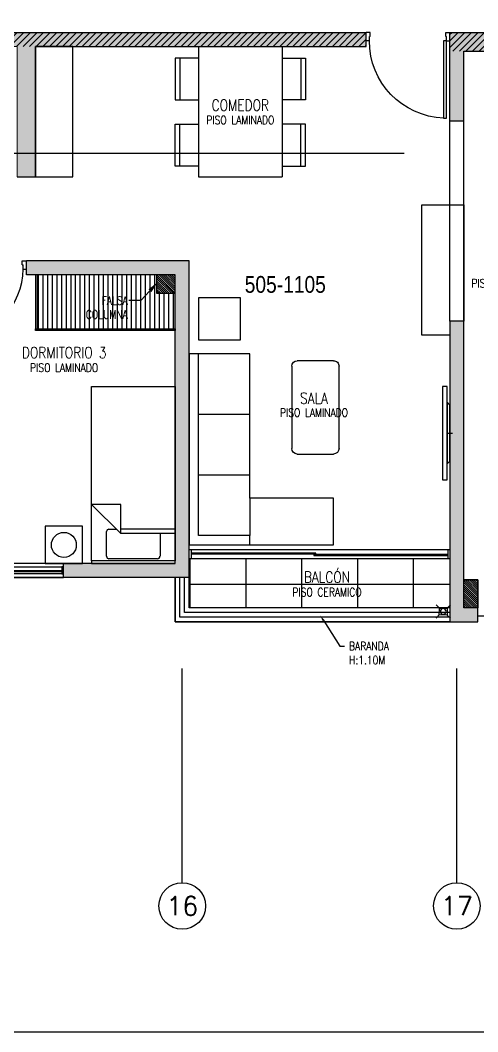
# Model space of a CAD drawing. Header units: millimetres. Extents: x 98 to 155, y -181 to 127.
# Drawn here: x 134.92 to 139.84, y 9.75 to 20.6 of the extents above; entities that cross this region are included whole.
import ezdxf
from ezdxf import colors
from ezdxf.entities.mleader import LeaderData, LeaderLine
from ezdxf.enums import TextEntityAlignment as Align
from ezdxf.math import Vec2, Vec3

# ---------------------------------------------------------------- set-up
doc = ezdxf.new("R2010")
doc.units = ezdxf.units.MM
doc.header["$LTSCALE"] = 15
for name, pattern in [('CENTER', [2, 1.25, -0.25, 0.25, -0.25]), ('HIDDEN2', [0.1875, 0.125, -0.0625]), ('PHANTOM', [63.5, 31.75, -6.35, 6.35, -6.35, 6.35, -6.35]), ('PHANTOM2', [1.25, 0.625, -0.125, 0.125, -0.125, 0.125, -0.125]), ('X-REF_DP_Arquitectura$0$HIDDEN', [0.375, 0.25, -0.125])]:
    doc.linetypes.add(name, pattern=pattern)
doc.layers.get('0').update_dxf_attribs({"color": 250})
for name, color, linetype in [('A-BARANDAS', 250, 'Continuous'), ('A-CORTE', 250, 'CENTER'), ('A-EJES', 250, 'PHANTOM'), ('A-HATCH', 250, 'Continuous'), ('A-MOBILIARIO', 250, 'Continuous'), ('A-MURO BAJO', 250, 'Continuous'), ('A-NUMERACIONDEP', 251, 'Continuous'), ('A-PROYECCIONES INT.', 250, 'HIDDEN2'), ('A-TEXTO-ACABADO PISO', 250, 'Continuous'), ('A_30_DispositivosSanit', 250, 'Continuous'), ('A_50_TextoAmbiente', 252, 'Continuous'), ('A_50_TextoIndicaciones', 250, 'Continuous'), ('A_50_Vigas', 250, 'X-REF_DP_Arquitectura$0$HIDDEN'), ('A_60_HatchEstructuras', 250, 'Continuous'), ('DLP_MOBILIARIO FIJO', 250, 'Continuous'), ('L13 Texto Grande', 150, 'Continuous'), ('MURO CF 60', 250, 'Continuous')]:
    doc.layers.add(name, color=color, linetype=linetype)
doc.layers.add('A-MUROS', color=252, linetype='Continuous', lineweight=30)
doc.layers.add('A_20_Estructuras', color=250, linetype='Continuous', lineweight=18)
doc.styles.add('R80', font='ARIALN.TTF', dxfattribs={"height": 2.03})
doc.styles.add('ROMANS', font='romans.shx', dxfattribs={"width": 0.8})
doc.styles.add('TXT_COTAS', font='romans.shx', dxfattribs={"width": 0.8})
pattern_1 = [(45, (128.67014, 20.47273), (-0.03535534, 0.03535534), [])]

# ---------------------------------------------------------------- blocks, each defined once
blk = doc.blocks.new('EF-TP')
at = {"layer": 'A_60_HatchEstructuras'}
h = blk.add_hatch(color=256, dxfattribs=at)
h.dxf.hatch_style = 1
h.paths.add_polyline_path([(25.88, -7.675), (28.4, -7.675), (28.4, -9.075), (28.55, -9.075), (28.55, -7.675), (31.9, -7.675), (31.9, -9.075), (32.1, -9.075), (32.1, -7.675), (35.65, -7.675), (35.65, -7.525), (25.68, -7.525), (25.68, -9.075), (27.65, -9.075), (27.65, -8.925), (25.88, -8.925)])
h.paths.add_polyline_path([(28.1, -4.775), (25.905, -4.775), (25.905, -4.925), (26.25, -4.925), (26.25, -6.325), (35.65, -6.325), (35.65, -6.175), (32.1, -6.175), (32.1, -4.775), (31.9, -4.775), (31.9, -6.175), (29, -6.175), (29, -4.775), (28.85, -4.775), (28.85, -6.175), (26.45, -6.175), (26.45, -4.925), (28.1, -4.925)])
h = blk.add_hatch(color=256, dxfattribs=at)
h.dxf.hatch_style = 1
h.paths.add_polyline_path([(40, -7.9), (39.85, -7.9), (39.85, -8.4), (38.35, -8.4), (38.35, -7.525), (36.55, -7.525), (36.55, -8.475), (36.7, -8.475), (36.7, -7.725), (38.2, -7.725), (38.2, -13.79), (38.35, -13.79), (38.35, -8.6), (40, -8.6)])
h.paths.add_polyline_path([(36.7, -10.625), (36.55, -10.625), (36.55, -13.85), (36.85, -13.85), (36.85, -13.7), (36.7, -13.7)])
h.paths.add_polyline_path([(40, -10.35), (39.85, -10.35), (39.85, -13.7), (39.7, -13.7), (39.7, -13.85), (40, -13.85)])
h = blk.add_hatch(color=256, dxfattribs=at)
h.dxf.hatch_style = 1
h.paths.add_polyline_path([(30.25, -9.975), (28.5, -9.975), (28.5, -13.375), (29.85, -13.375), (29.85, -13.225), (28.65, -13.225), (28.65, -10.125), (30.25, -10.125)])
h.paths.add_polyline_path([(31.2, -9.975), (31.05, -9.975), (31.05, -13.375), (31.2, -13.375)])
h.paths.add_polyline_path([(33.75, -9.975), (32, -9.975), (32, -10.125), (33.6, -10.125), (33.6, -13.225), (32.4, -13.225), (32.4, -13.375), (33.75, -13.375)])
at = {"layer": 'A_20_Estructuras'}
for points in [[(25.88, -7.675), (28.4, -7.675), (28.4, -9.075), (28.55, -9.075), (28.55, -7.675), (31.9, -7.675), (31.9, -9.075), (32.1, -9.075), (32.1, -7.675), (35.65, -7.675), (35.65, -7.525), (25.68, -7.525), (25.68, -9.075), (27.65, -9.075), (27.65, -8.925), (25.88, -8.925)], [(40, -7.9), (39.85, -7.9), (39.85, -8.4), (38.35, -8.4), (38.35, -7.525), (36.55, -7.525), (36.55, -8.475), (36.7, -8.475), (36.7, -7.725), (38.2, -7.725), (38.2, -13.79), (38.35, -13.79), (38.35, -8.6), (40, -8.6)], [(33.75, -9.975), (32, -9.975), (32, -10.125), (33.6, -10.125), (33.6, -13.225), (32.4, -13.225), (32.4, -13.375), (33.75, -13.375)], [(36.7, -10.625), (36.55, -10.625), (36.55, -13.85), (36.85, -13.85), (36.85, -13.7), (36.7, -13.7)]]:
    blk.add_lwpolyline(points, close=True, dxfattribs=at)
at = {"layer": 'A_50_Vigas'}
for p, q in [((31.2, -13.375), (32.4, -13.375)), ((38.2, -13.79), (36.85, -13.79))]:
    blk.add_line(p, q, dxfattribs=at)
for points in [[(36.55, -10.625), (36.55, -8.475)], [(36.7, -10.625), (36.7, -8.475)], [(33.6, -13.375), (33.6, -13.85), (36.55, -13.85)]]:
    blk.add_lwpolyline(points, dxfattribs=at)
blk = doc.blocks.new('_Dot')
at = {"color": 0, "linetype": 'ByBlock', "lineweight": -2}
blk.add_line((-0.5, 0), (-1, 0), dxfattribs=at)
at = {"color": 0, "linetype": 'ByBlock', "const_width": 0.5}
blk.add_lwpolyline([(-0.25, 0, 1), (0.25, 0, 1)], format="xyb", close=True, dxfattribs=at)
blk = doc.blocks.new('Ejes_Torre C')
at = {"layer": 'A-EJES', "linetype": 'PHANTOM2'}
for points in [[(35.025, -2.8), (35.025, -0.5)], [(37.975, -2.8), (37.975, -0.5)]]:
    blk.add_lwpolyline(points, dxfattribs=at)
at = {"layer": 'A-EJES', "linetype": 'Continuous'}
for centre in [(35.025, -3.05), (37.975, -3.05)]:
    blk.add_circle(centre, 0.25, dxfattribs=at)
at = {"layer": 'A-EJES', "linetype": 'Continuous', "style": 'ROMANS'}
for s, p in [('16', (35.025, -3.05)), ('17', (37.975, -3.05))]:
    blk.add_text(s, height=0.2, dxfattribs=at).set_placement(p, align=Align.MIDDLE_CENTER)
blk = doc.blocks.new('Cortes-Elev.')
at = {"layer": 'A-CORTE', "linetype": 'CENTER', "ltscale": 0.5}
blk.add_lwpolyline([(-1.966, 27.228), (51.86, 27.228)], dxfattribs=at)
blk = doc.blocks.new('*U145')
for p, q in [((0.01, 0.855), (0.01, 0.9)), ((0.1, 0.865), (0.1, 0.9)), ((0.055, 0.855), (0.01, 0.855)), ((0.1, 0.865), (0.055, 0.865)), ((0.055, 0.855), (0.055, 0.865)), ((0.055, 0.045), (0.01, 0.045)), ((0.01, 0.045), (0.01, 0)), ((0.055, 0.045), (0.055, 0.035)), ((0.1, 0.035), (0.055, 0.035)), ((0.1, 0.035), (0.1, 0))]:
    blk.add_line(p, q)
blk.add_lwpolyline([(0.93, 0.07), (0.93, 0.035), (0.1, 0.035), (0.1, 0.07)], close=True)
at = {"linetype": 'HIDDEN2'}
blk.add_arc((0.1, 0.034), 0.831, 2.2301, 89.9672, dxfattribs=at)
blk = doc.blocks.new('SOFA SEC')
for p, q in [((0, 0.65), (0.1, 0.65)), ((0.1, 0.65), (0.1, 0.1)), ((0.5, 0.65), (0.1, 0.65)), ((0.75, 0.65), (0.75, 0.1)), ((1.4, 0.65), (1.4, 0.1)), ((0.1, 0.1), (2.05, 0.1))]:
    blk.add_line(p, q)
blk.add_lwpolyline([(0.5, 1.55), (0.5, 0.65), (2.05, 0.65), (2.05, 0), (0, 0), (0, 1.55)], close=True)
blk = doc.blocks.new('MESA CENTRO')
for p, q in [((-0.194, 0), (0.194, 0)), ((-0.254, -0.942), (-0.254, -0.06)), ((0.254, -0.06), (0.254, -0.942)), ((0.194, -1.002), (-0.194, -1.002))]:
    blk.add_line(p, q)
for centre, start, end in [((-0.194, -0.06), 90, 180), ((0.194, -0.06), 0, 90), ((-0.194, -0.942), 180, 270), ((0.194, -0.942), 270, 0)]:
    blk.add_arc(centre, 0.06, start, end)
blk = doc.blocks.new('A$C72FD42DB')
for p, q in [((0.325, 1.4, 0), (1.225, 1.4, 0)), ((0.325, 0), (0.325, 1.4, 0)), ((1.225, 0), (1.225, 1.4, 0)), ((0.325, 0), (1.225, 0))]:
    blk.add_line(p, q)
for points in [[(0.325, 1.285), (0.075, 1.285), (0.075, 0.835), (0.325, 0.835)], [(0.125, 1.285), (0.125, 0.835)], [(1.225, 1.285), (1.475, 1.285), (1.475, 0.835), (1.225, 0.835)], [(1.425, 1.285), (1.425, 0.835)], [(0.325, 0.125), (0.075, 0.125), (0.075, 0.575), (0.325, 0.575)], [(0.125, 0.125), (0.125, 0.575)], [(1.225, 0.125), (1.475, 0.125), (1.475, 0.575), (1.225, 0.575)], [(1.425, 0.125), (1.425, 0.575)]]:
    blk.add_lwpolyline(points)
blk = doc.blocks.new('A$C4BFA03A9')
for points in [[(0.06, -0.5), (0.11, -0.5), (0.11, 0.5), (0.06, 0.5)], [(0.03, -0.3), (0.06, -0.33), (0.06, 0.33), (0.03, 0.3)]]:
    blk.add_lwpolyline(points, close=True)
at = {"layer": 'A-PROYECCIONES INT.', "ltscale": 0.15}
blk.add_line((0.06, 0), (0, 0), dxfattribs=at)
blk = doc.blocks.new('1 PLAZA')
for p, q in [((-0.286, -0.322), (-0.286, -0.078)), ((-0.259, -0.051), (0.262, -0.051)), ((0.289, -0.078), (0.289, -0.342)), ((-0.45, -0.322), (0.136, -0.322)), ((0.45, -0.632), (0.136, -0.322)), ((0.136, -0.322), (0.136, -0.632)), ((0.136, -0.371), (-0.45, -0.371)), ((0.262, -0.368), (0.183, -0.368)), ((0.136, -0.632), (0.45, -0.632))]:
    blk.add_line(p, q)
at = {"extrusion": (4.49068e-08, -3.60286e-08, 1), "elevation": 0}
blk.add_lwpolyline([(-0.45, -0.029), (0.45, -0.029), (0.45, 0), (-0.45, 0)], close=True, dxfattribs=at)
blk.add_lwpolyline([(-0.45, -1.9), (-0.45, -0.029), (0.45, -0.029), (0.45, -1.9)], close=True)
for centre, start, end in [((-0.259, -0.078), 90, 180), ((0.262, -0.078), 0, 90), ((0.262, -0.342), 270, 0)]:
    blk.add_arc(centre, 0.0267, start, end)
blk = doc.blocks.new('VELADOR')
blk.add_lwpolyline([(0, 0.4), (0, 0), (0.4, 0), (0.4, 0.4)], close=True)
blk.add_circle((0.2, 0.2), 0.134)
blk = doc.blocks.new('*U144')
for p, q in [((0.01, 0.755), (0.01, 0.8)), ((0.1, 0.765), (0.055, 0.765)), ((0.055, 0.755), (0.055, 0.765)), ((0.1, 0.765), (0.1, 0.8)), ((0.055, 0.755), (0.01, 0.755)), ((0.055, 0.045), (0.01, 0.045)), ((0.01, 0.045), (0.01, 0)), ((0.055, 0.045), (0.055, 0.035)), ((0.1, 0.035), (0.055, 0.035)), ((0.1, 0.035), (0.1, 0))]:
    blk.add_line(p, q)
blk.add_lwpolyline([(0.83, 0.07), (0.83, 0.035), (0.1, 0.035), (0.1, 0.07)], close=True)
at = {"linetype": 'HIDDEN2'}
blk.add_arc((0.1, 0.034), 0.731, 2.2301, 89.9672, dxfattribs=at)
blk = doc.blocks.new('VP.120')
at = {"layer": 'A-MURO BAJO'}
for p, q in [((0, 0), (1.2, 0)), ((0, -0.15), (1.2, -0.15))]:
    blk.add_line(p, q, dxfattribs=at)
at = {"layer": 'DLP_MOBILIARIO FIJO', "color": 251}
for p, q in [((0.02, -0.038), (1.18, -0.038)), ((1.18, -0.113), (0.02, -0.113))]:
    blk.add_line(p, q, dxfattribs=at)
at = {"layer": 'DLP_MOBILIARIO FIJO', "color": 6}
for points in [[(0, -0.113), (0.02, -0.113), (0.02, -0.038), (0, -0.038)], [(1.2, -0.113), (1.18, -0.113), (1.18, -0.038), (1.2, -0.038)]]:
    blk.add_lwpolyline(points, close=True, dxfattribs=at)
at = {"layer": 'DLP_MOBILIARIO FIJO', "elevation": 0}
for points in [[(0.61, -0.063), (0.02, -0.063), (0.02, -0.073), (0.61, -0.073)], [(0.59, -0.088), (1.18, -0.088), (1.18, -0.078), (0.59, -0.078)]]:
    blk.add_lwpolyline(points, close=True, dxfattribs=at)
blk = doc.blocks.new('DPTO 75_1P')
at = {"layer": 'A-HATCH'}
h = blk.add_hatch(dxfattribs=at)
h.set_pattern_fill('ANSI31', color=256, scale=0.005)
h.set_pattern_definition([(45, (66.479692, -96.369531), (-0.0112253202, 0.0112253202), [])])
h.paths.add_polyline_path([(2.95, -2.8), (3.15, -2.8), (3.15, -2.6), (2.95, -2.6)])
h = blk.add_hatch(dxfattribs=at)
h.set_pattern_fill('ANSI31', color=256, scale=0.005, angle=180)
h.paths.add_polyline_path([(-0.15, -5.875), (-0.3, -5.875), (-0.3, -6.175), (-0.15, -6.175)])
at = {"layer": 'DLP_MOBILIARIO FIJO'}
h = blk.add_hatch(dxfattribs=at)
h.set_pattern_fill('_USER', color=256, scale=0.05, angle=270, pattern_type=0)
h.set_pattern_definition([(270, (4.43, -3.179993), (0.05, -9e-18), [])])
h.paths.add_polyline_path([(4.43, -3.18), (4.43, -2.6), (3.15, -2.6), (3.15, -2.8), (2.95, -2.8), (2.95, -3.18)])
at = {"layer": 'A-HATCH', "elevation": 0}
blk.add_lwpolyline([(-0.15, -5.875), (-0.3, -5.875), (-0.3, -6.175), (-0.15, -6.175)], close=True, dxfattribs=at)
at = {"layer": 'A-MOBILIARIO', "elevation": 0}
blk.add_lwpolyline([(2.25, -3.3), (2.25, -2.85), (2.7, -2.85), (2.7, -3.3)], close=True, dxfattribs=at)
at = {"layer": 'A-MURO BAJO'}
for p, q in [((2.78, -5.55, 0), (0.02, -5.55, 0)), ((0.02, -5.65, 0), (2.78, -5.65, 0))]:
    blk.add_line(p, q, dxfattribs=at)
at = {"layer": 'A-MURO BAJO', "elevation": 0}
blk.add_lwpolyline([(4.45, -1.55), (4.05, -1.55), (4.05, -0.15), (4.45, -0.15)], close=True, dxfattribs=at)
blk.add_lwpolyline([(0, -3.25), (0.3, -3.25), (0.3, -1.85), (-0.15, -1.85), (-0.15, -3.1), (0, -3.1), (0, -3.2)], dxfattribs=at)
at = {"layer": 'A-MUROS'}
for p, q in [((0, 0, 0), (-1.8, 0, 0)), ((0, -0.95, 0), (0, 0, 0)), ((10.87, 0, 0), (0.9, 0, 0)), ((0.9, -0.15, 0), (0.9, 0, 0)), ((-0.15, -0.2, 0), (-1.65, -0.2, 0)), ((-0.15, -0.95, 0), (-0.15, -0.2, 0)), ((4.45, -0.15, 0), (0.9, -0.15, 0)), ((4.45, -1.55, 0), (4.45, -0.15, 0)), ((0, -0.95, 0), (-0.15, -0.95, 0)), ((4.65, -1.55, 0), (4.45, -1.55, 0)), ((2.8, -5.85, 0), (2.8, -2.45, 0)), ((2.8, -2.45, 0), (4.55, -2.45, 0)), ((4.55, -2.6, 0), (4.55, -2.45, 0)), ((3.15, -2.6, 0), (4.55, -2.6, 0)), ((3.15, -2.6, 0), (3.15, -2.8, 0)), ((2.95, -5.7, 0), (2.95, -2.8, 0)), ((3.15, -2.8, 0), (2.95, -2.8, 0)), ((-0.15, -3.1, 0), (0, -3.1, 0)), ((-0.15, -5.875, 0), (-0.15, -3.1, 0)), ((0, -3.1, 0), (0, -6.325, 0)), ((2.95, -5.7, 0), (4.15, -5.7, 0)), ((4.15, -5.85, 0), (4.15, -5.7, 0)), ((2.8, -5.85, 0), (4.15, -5.85, 0)), ((-0.3, -5.875, 0), (-0.15, -5.875, 0)), ((-0.3, -6.325, 0), (-0.3, -5.875, 0)), ((0, -6.325, 0), (-0.3, -6.325, 0))]:
    blk.add_line(p, q, dxfattribs=at)
at = {"layer": 'A-PROYECCIONES INT.'}
blk.add_line((0, 0), (0, 0), dxfattribs=at)
at = {"layer": 'DLP_MOBILIARIO FIJO', "elevation": 0}
for points in [[(2.95, -2.6), (4.43, -2.6), (4.43, -3.18), (2.95, -3.18)], [(4.43, -2.6), (4.45, -2.6), (4.45, -3.18), (4.43, -3.18)], [(4.45, -3.2), (4.45, -3.18), (2.95, -3.18), (2.95, -3.2)], [(0.02, -5.55), (0, -5.55), (0, -5.65), (0.02, -5.65)], [(1.46, -5.612), (0.02, -5.612), (0.02, -5.602), (1.46, -5.602)], [(1.44, -5.587), (2.78, -5.587), (2.78, -5.597), (1.44, -5.597)], [(2.8, -5.55), (2.78, -5.55), (2.78, -5.65), (2.8, -5.65)]]:
    blk.add_lwpolyline(points, close=True, dxfattribs=at)
at = {"xscale": -1, "rotation": 180}
blk.add_blockref('VP.120', (4.15, -5.85, 0), dxfattribs=at)
at = {"layer": 'A-MOBILIARIO'}
for name, p, rotation in [('*U145', (0, 0.01, 0), 270), ('A$C72FD42DB', (3.025, -0.15, 0), 180), ('SOFA SEC', (2.8, -5.5, 0), 89.99956714789808), ('MESA CENTRO', (1.445, -3.523, 0), 359.9999774208889)]:
    blk.add_blockref(name, p, dxfattribs=dict(at, rotation=rotation))
for name, p, xscale, rotation in [('*U144', (5.35, -2.44, 0), -1.00000000000001, 90), ('A$C4BFA03A9', (-0.03, -4.3, 0), -1, 180)]:
    blk.add_blockref(name, p, dxfattribs=dict(at, xscale=xscale, rotation=rotation))
at = {"layer": 'A-MOBILIARIO', "extrusion": (4.49068e-08, 3.60286e-08, -1), "zscale": -1.000000000000024, "rotation": 180}
for name, p in [('1 PLAZA', (-3.4, -5.7, 0)), ('VELADOR', (-3.947, -5.3, 0))]:
    blk.add_blockref(name, p, dxfattribs=at)
blk = doc.blocks.new('balcon')
at = {"layer": 'A-HATCH'}
h = blk.add_hatch(dxfattribs=at)
h.set_pattern_fill('_USER', color=256, scale=0.6, double=1, pattern_type=0)
h.set_pattern_definition([(0, (25.75, 0.15), (0, 0.6), []), (90, (25.75, 0.15), (-0.6, 4e-17), [])])
h.paths.add_polyline_path([(22.95, 0.15), (22.95, 0.675), (25.75, 0.675), (25.75, 0.15)])
at = {"layer": 'A-BARANDAS', "elevation": 0}
for points in [[(25.75, 0.05), (22.85, 0.05), (22.85, 0.475)], [(25.75, 0.1), (22.9, 0.1), (22.9, 0.475)]]:
    blk.add_lwpolyline(points, dxfattribs=at)
at = {"layer": 'A-MURO BAJO'}
blk.add_line((22.8, 0), (22.8, 0.475), dxfattribs=at)
at = {"layer": 'A-MURO BAJO', "elevation": 0}
blk.add_lwpolyline([(25.75, 0.15), (22.95, 0.15), (22.95, 0.475)], dxfattribs=at)
at = {"layer": 'A-MURO BAJO'}
blk.add_lwpolyline([(25.75, 0), (22.8, 0)], dxfattribs=at)
blk = doc.blocks.new('0-sumidero')
for p, q in [((-0.042, 0.038), (-0.076, 0.072)), ((0.043, 0.038), (-0.042, 0.038)), ((-0.042, 0.038), (-0.042, -0.037)), ((0.043, 0.038), (0.078, 0.072)), ((0.043, -0.037), (0.043, 0.038)), ((-0.042, -0.037), (-0.076, -0.071)), ((-0.042, -0.037), (0.043, -0.037)), ((0.043, -0.037), (0.078, -0.071))]:
    blk.add_line(p, q)
blk.add_circle((0, 0), 0.0303)
blk = doc.blocks.new('sum')
at = {"layer": 'A_30_DispositivosSanit', "rotation": 45.00000007321594}
blk.add_blockref('0-sumidero', (0, 0), dxfattribs=at)

msp = doc.modelspace()

# ---------------------------------------------------------------- hatches: boundary and pattern name
at = {"layer": 'MURO CF 60'}
h = msp.add_hatch(dxfattribs=at)
h.set_pattern_fill('_USER', color=256, scale=0.05, angle=45, pattern_type=0)
h.set_pattern_definition(pattern_1)
h.paths.add_polyline_path([(138.6401, 20.473), (131.5401, 20.473), (131.5401, 20.323), (138.6401, 20.323)])
h = msp.add_hatch(dxfattribs=at)
h.set_pattern_fill('_USER', color=256, scale=0.05, angle=45, pattern_type=0)
h.set_pattern_definition(pattern_1)
h.paths.add_polyline_path([(139.5401, 20.473), (141.1901, 20.473), (141.1901, 20.273), (139.5401, 20.273)])

# ---------------------------------------------------------------- linework, layer by layer
at = {"layer": 'L13 Texto Grande'}
msp.add_lwpolyline([(101.6401, 9.748), (144.1696, 9.748)], dxfattribs=at)

# ---------------------------------------------------------------- block references
msp.add_blockref('EF-TP', (102.9901, 27.9977))
at = {"layer": 'A-CORTE'}
msp.add_blockref('Cortes-Elev.', (101.6401, -8.052), dxfattribs=at)
at = {"layer": 'A-EJES'}
msp.add_blockref('Ejes_Torre C', (101.6401, 14.148), dxfattribs=at)

# ---------------------------------------------------------------- texts
at = {"layer": 'A-TEXTO-ACABADO PISO', "char_height": 0.09, "attachment_point": 2, "rotation": 359.99998, "style": 'ROMANS'}
for s, width, insert in [('PISO LAMINADO', 1.20225, (137.2889, 19.5778)), ('PISO CERAMICO', 1.20225, (140.1439, 17.8258)), ('PISO LAMINADO', 1.20225, (135.3963, 16.9192)), ('PISO LAMINADO', 1.034523, (138.0802, 16.4377, 0))]:
    msp.add_mtext_dynamic_manual_height_columns(s, width=width, gutter_width=12.5, heights=[0], dxfattribs=dict(at, insert=insert))
at = {"layer": 'A-TEXTO-ACABADO PISO', "insert": (138.2204, 14.511), "char_height": 0.09, "attachment_point": 2, "style": 'ROMANS'}
msp.add_mtext_dynamic_manual_height_columns('PISO CERAMICO', width=1.20225, gutter_width=12.5, heights=[0], dxfattribs=at)
at = {"layer": 'A_50_TextoAmbiente', "style": 'ROMANS', "width": 0.8}
for s, p in [('COMEDOR', (137.289, 19.6314)), ('DORMITORIO 3', (135.3966, 16.9762)), ('SALA', (138.0802, 16.4866, 0)), ('BALCÓN', (138.2201, 14.5678, 0))]:
    msp.add_text(s, height=0.12, dxfattribs=at).set_placement(p, align=Align.CENTER)

# ---------------------------------------------------------------- leaders
at = {"layer": 'A-NUMERACIONDEP'}
ml = msp.add_multileader_mtext('Standard', dxfattribs=at)
ml.set_content('505-1105', color=256, style='R80')
ml.set_leader_properties(color=256)
ml.set_arrow_properties(name='DOT')
ml.build(insert=Vec2(0, 0))
ml.multileader.update_dxf_attribs({"leader_type": 0, "has_text_frame": 1, "text_left_attachment_type": 2, "text_right_attachment_type": 2, "dogleg_length": 0.36, "arrow_head_size": 0.06, "scale": 0.06})
ctx = ml.context
ctx.base_point, ctx.scale, ctx.char_height, ctx.arrow_head_size, ctx.landing_gap_size, ctx.plane_origin = Vec3(137.2845, 17.7667), 0.06, 0.18, 0.06, 0.06, Vec3(136.496, 17.7623)
ctx.left_attachment, ctx.right_attachment, ctx.text_align_type = 2, 2, 1
notes = []
notes.append((ctx, [(0, (1, 1, 0), (138.3508, 17.7667), (-1, 0), 0.0917, [(0, [(138.6373, 18.1156)], 0, [])])]))
ctx.mtext.insert, ctx.mtext.width, ctx.mtext.alignment, ctx.mtext.flow_direction = Vec3(137.7718, 17.8586), 0.461923, 2, 5
at = {"layer": 'A_50_TextoIndicaciones'}
ml = msp.add_multileader_mtext('Standard', dxfattribs=at)
ml.set_content('FALSA COLUMNA', color=256, style='ROMANS')
ml.set_leader_properties(color=7)
ml.build(insert=Vec2(0, 0))
ml.multileader.update_dxf_attribs({"dogleg_length": 1.3073, "arrow_head_size": 0.13, "scale": 0.1})
ctx = ml.context
ctx.base_point, ctx.scale, ctx.char_height, ctx.arrow_head_size, ctx.landing_gap_size, ctx.plane_origin = Vec3(135.5826, 17.5955), 0.1, 0.09, 0.13, 0.01, Vec3(136.304, 16.6122)
ctx.text_align_type = 2
notes.append((ctx, [(0, (1, 1, 0), (136.2202, 17.5955), (-1, 0), 0.1307, [(0, [(136.4062, 17.7965)], 0, [])])]))
ctx.mtext.insert, ctx.mtext.width, ctx.mtext.defined_height, ctx.mtext.alignment, ctx.mtext.flow_direction = Vec3(136.0795, 17.6405), 0.532149, 0.5349, 3, 5
ml = msp.add_multileader_mtext('Standard', dxfattribs=at)
ml.set_content('\\pxsm1;BARANDA \\P\\pt16;H:1.10M', color=256, style='TXT_COTAS')
ml.set_leader_properties(color=256)
ml.build(insert=Vec2(0, 0))
ml.multileader.update_dxf_attribs({"dogleg_length": 0.05, "arrow_head_size": 0.07})
ctx = ml.context
ctx.base_point, ctx.char_height, ctx.arrow_head_size, ctx.landing_gap_size, ctx.plane_origin = Vec3(138.4068, 13.8865), 0.09, 0.07, 0.05, Vec3(137.9971, 14.3035)
notes.append((ctx, [(0, (1, 1, 0), (138.3568, 13.8865), (1, 0), 0.05, [(0, [(138.147, 14.2169)], 0, [])])]))
ctx.mtext.insert, ctx.mtext.width, ctx.mtext.defined_height, ctx.mtext.flow_direction = Vec3(138.4568, 13.9315), 1.102183, 0.8046, 5
for ctx, leaders in notes:
    for number, flags, end, landing, length, lines in leaders:
        leader = LeaderData()
        leader.index, (leader.has_last_leader_line, leader.has_dogleg_vector, leader.attachment_direction) = number, flags
        leader.last_leader_point, leader.dogleg_vector, leader.dogleg_length = Vec3(end), Vec3(landing), length
        for number, points, colour, breaks in lines:
            line = LeaderLine()
            line.index, line.vertices, line.color, line.breaks = number, Vec3.list(points), colors.encode_raw_color(colour), breaks
            leader.lines.append(line)
        ctx.leaders.append(leader)

# ---------------------------------------------------------------- next in the draw order: block references
at = {"xscale": -1}
msp.add_blockref('DPTO 75_1P', (139.5401, 20.473, 0), dxfattribs=at)

# ---------------------------------------------------------------- next in the draw order: block references
at = {"layer": 'A-MUROS'}
msp.add_blockref('balcon', (113.7901, 14.148), dxfattribs=at)
at = {"layer": 'A_30_DispositivosSanit', "xscale": -1, "rotation": 224.5785498058031}
msp.add_blockref('sum', (139.4688, 14.2584, 0), dxfattribs=at)

doc.saveas('drawing.dxf')
